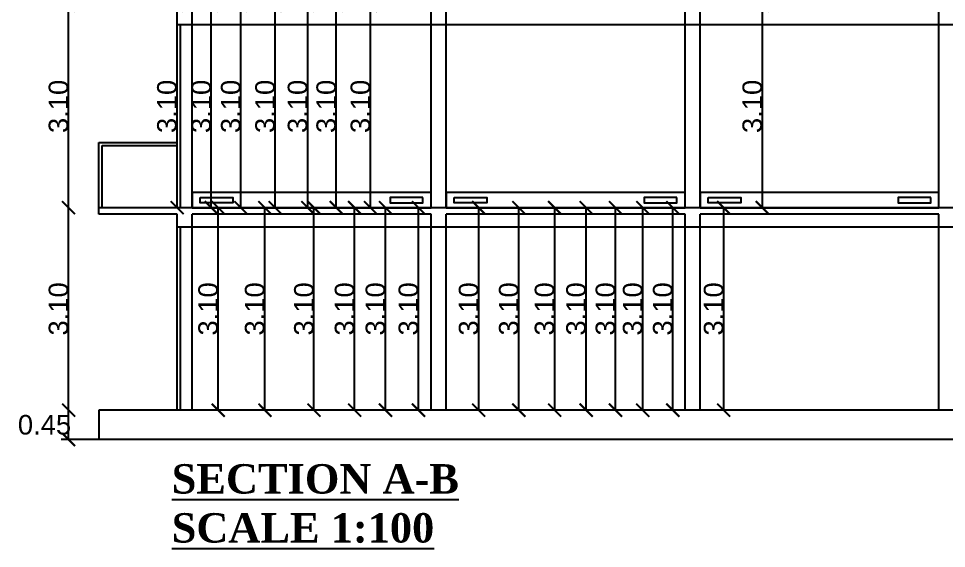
# Model space of a CAD drawing. Header units: metres. Extents: x 0 to 242, y 0 to 134.
# Drawn here: x 40.51 to 54.72, y 108.41 to 116.52 of the extents above; entities that cross this region are included whole.
import ezdxf

# ---------------------------------------------------------------- set-up
doc = ezdxf.new("R2010")
doc.units = ezdxf.units.M
doc.header["$MEASUREMENT"] = 0
for name, color, linetype in [('BLK_1_FLR_0_REGULAR_ROOM_1', 1, 'Continuous'), ('BLK_1_FLR_0_REGULAR_ROOM_10', 1, 'Continuous'), ('BLK_1_FLR_0_REGULAR_ROOM_11', 1, 'Continuous'), ('BLK_1_FLR_0_REGULAR_ROOM_12', 1, 'Continuous'), ('BLK_1_FLR_0_REGULAR_ROOM_13', 1, 'Continuous'), ('BLK_1_FLR_0_REGULAR_ROOM_14', 1, 'Continuous'), ('BLK_1_FLR_0_REGULAR_ROOM_2', 1, 'Continuous'), ('BLK_1_FLR_0_REGULAR_ROOM_3', 1, 'Continuous'), ('BLK_1_FLR_0_REGULAR_ROOM_4', 1, 'Continuous'), ('BLK_1_FLR_0_REGULAR_ROOM_5', 1, 'Continuous'), ('BLK_1_FLR_0_REGULAR_ROOM_6', 1, 'Continuous'), ('BLK_1_FLR_0_REGULAR_ROOM_7', 1, 'Continuous'), ('BLK_1_FLR_0_REGULAR_ROOM_8', 1, 'Continuous'), ('BLK_1_FLR_0_REGULAR_ROOM_9', 1, 'Continuous'), ('BLK_1_FLR_1_KITCHEN', 7, 'Continuous'), ('BLK_1_FLR_1_REGULAR_ROOM_1', 1, 'Continuous'), ('BLK_1_FLR_1_REGULAR_ROOM_2', 1, 'Continuous'), ('BLK_1_FLR_1_REGULAR_ROOM_4', 1, 'Continuous'), ('BLK_1_FLR_1_REGULAR_ROOM_5', 1, 'Continuous'), ('BLK_1_FLR_1_REGULAR_ROOM_6', 1, 'Continuous'), ('BLK_1_FLR_1_REGULAR_ROOM_7', 1, 'Continuous')]:
    doc.layers.add(name, color=color, linetype=linetype)
doc.styles.get("Standard").update_dxf_attribs({"font": 'arial.ttf'})
doc.styles.add('STYLUSBT', font='arial.ttf')
doc.dimstyles.new('STANDARD$0', dxfattribs={"dimtxt": 0.3, "dimasz": 0.2, "dimexe": 0.0625, "dimexo": 1, "dimgap": 0, "dimtad": 1, "dimtoh": 1, "dimzin": 0, "dimdsep": 46, "dimtxsty": 'STYLUSBT', "dimblk": 'ARCHTICK', "dimcen": 0.09375, "dimse1": 1, "dimse2": 1, "dimadec": 0, "dimazin": 0, "dimtfac": 1, "dimtofl": 0, "dimtmove": 2, "dimatfit": 3, "dimldrblk": 'ARCHTICK', "dimfxl": 1, "dimtolj": 1, "dimtzin": 0, "dimarcsym": 0})

# ---------------------------------------------------------------- blocks, each defined once
blk = doc.blocks.new('_ArchTick')
at = {"color": 0, "linetype": 'ByBlock', "const_width": 0.15}
blk.add_lwpolyline([(-0.5, -0.5), (0.5, 0.5)], dxfattribs=at)
blk = doc.blocks.new('*D21')
at = {"color": 0, "lineweight": -2, "ltscale": 0.1, "transparency": 16777216}
blk.add_line((41.273, 110.073), (41.273, 110.523), dxfattribs=at)
at = {"layer": 'DEFPOINTS', "color": 0, "ltscale": 0.1, "transparency": 16777216}
for p in [(41.273, 110.523), (43.625, 110.523), (43.625, 110.073)]:
    blk.add_point(p, dxfattribs=at)
at = {"color": 0, "lineweight": -2, "ltscale": 0.1, "transparency": 16777216, "xscale": 0.2, "yscale": 0.2, "zscale": 0.2}
for p, rotation in [((41.273, 110.523), 90), ((41.273, 110.073), 270)]:
    blk.add_blockref('_ArchTick', p, dxfattribs=dict(at, rotation=rotation))
at = {"color": 0, "ltscale": 0.1, "transparency": 16777216, "insert": (40.904, 110.298), "char_height": 0.3, "attachment_point": 5, "style": 'STYLUSBT'}
blk.add_mtext('\\A1;0.45', dxfattribs=at)
blk = doc.blocks.new('*D22')
at = {"color": 0, "lineweight": -2, "ltscale": 0.1, "transparency": 16777216}
blk.add_line((41.273, 110.523), (41.273, 113.623), dxfattribs=at)
at = {"layer": 'DEFPOINTS', "color": 0, "ltscale": 0.1, "transparency": 16777216}
for p in [(41.273, 113.623), (42.935, 113.623), (42.935, 110.523)]:
    blk.add_point(p, dxfattribs=at)
at = {"color": 0, "lineweight": -2, "ltscale": 0.1, "transparency": 16777216, "xscale": 0.2, "yscale": 0.2, "zscale": 0.2}
for p, rotation in [((41.273, 113.623), 90), ((41.273, 110.523), 270)]:
    blk.add_blockref('_ArchTick', p, dxfattribs=dict(at, rotation=rotation))
at = {"color": 0, "ltscale": 0.1, "transparency": 16777216, "insert": (41.12, 112.073), "char_height": 0.3, "attachment_point": 5, "rotation": 90, "style": 'STYLUSBT'}
blk.add_mtext('\\A1;3.10', dxfattribs=at)
blk = doc.blocks.new('*D23')
at = {"color": 0, "lineweight": -2, "ltscale": 0.1, "transparency": 16777216}
blk.add_line((41.273, 113.623), (41.273, 116.723), dxfattribs=at)
at = {"layer": 'DEFPOINTS', "color": 0, "ltscale": 0.1, "transparency": 16777216}
for p in [(41.273, 116.723), (42.935, 116.723), (42.935, 113.623)]:
    blk.add_point(p, dxfattribs=at)
at = {"color": 0, "lineweight": -2, "ltscale": 0.1, "transparency": 16777216, "xscale": 0.2, "yscale": 0.2, "zscale": 0.2}
for p, rotation in [((41.273, 116.723), 90), ((41.273, 113.623), 270)]:
    blk.add_blockref('_ArchTick', p, dxfattribs=dict(at, rotation=rotation))
at = {"color": 0, "ltscale": 0.1, "transparency": 16777216, "insert": (41.12, 115.173), "char_height": 0.3, "attachment_point": 5, "rotation": 90, "style": 'STYLUSBT'}
blk.add_mtext('\\A1;3.10', dxfattribs=at)
blk = doc.blocks.new('*D157')
at = {"layer": 'BLK_1_FLR_0_REGULAR_ROOM_1', "color": 0, "lineweight": -2, "transparency": 16777216}
blk.add_line((43.565, 110.523), (43.565, 113.623), dxfattribs=at)
at = {"layer": 'DEFPOINTS', "color": 0, "transparency": 16777216}
for p in [(43.165, 113.623), (43.565, 113.623), (43.165, 110.523)]:
    blk.add_point(p, dxfattribs=at)
at = {"layer": 'BLK_1_FLR_0_REGULAR_ROOM_1', "color": 0, "lineweight": -2, "transparency": 16777216, "xscale": 0.2, "yscale": 0.2, "zscale": 0.2}
for p, rotation in [((43.565, 113.623), 90), ((43.565, 110.523), 270)]:
    blk.add_blockref('_ArchTick', p, dxfattribs=dict(at, rotation=rotation))
at = {"layer": 'BLK_1_FLR_0_REGULAR_ROOM_1', "color": 0, "transparency": 16777216, "insert": (43.412, 112.073), "char_height": 0.3, "attachment_point": 5, "rotation": 90, "style": 'STYLUSBT'}
blk.add_mtext('\\A1;3.10', dxfattribs=at)
blk = doc.blocks.new('*D158')
at = {"layer": 'BLK_1_FLR_0_REGULAR_ROOM_2', "color": 0, "lineweight": -2, "transparency": 16777216}
blk.add_line((44.28, 110.523), (44.28, 113.623), dxfattribs=at)
at = {"layer": 'DEFPOINTS', "color": 0, "transparency": 16777216}
for p in [(43.165, 113.623), (44.28, 113.623), (43.165, 110.523)]:
    blk.add_point(p, dxfattribs=at)
at = {"layer": 'BLK_1_FLR_0_REGULAR_ROOM_2', "color": 0, "lineweight": -2, "transparency": 16777216, "xscale": 0.2, "yscale": 0.2, "zscale": 0.2}
for p, rotation in [((44.28, 113.623), 90), ((44.28, 110.523), 270)]:
    blk.add_blockref('_ArchTick', p, dxfattribs=dict(at, rotation=rotation))
at = {"layer": 'BLK_1_FLR_0_REGULAR_ROOM_2', "color": 0, "transparency": 16777216, "insert": (44.126, 112.073), "char_height": 0.3, "attachment_point": 5, "rotation": 90, "style": 'STYLUSBT'}
blk.add_mtext('\\A1;3.10', dxfattribs=at)
blk = doc.blocks.new('*D159')
at = {"layer": 'BLK_1_FLR_0_REGULAR_ROOM_3', "color": 0, "lineweight": -2, "transparency": 16777216}
blk.add_line((45.032, 110.523), (45.032, 113.623), dxfattribs=at)
at = {"layer": 'DEFPOINTS', "color": 0, "transparency": 16777216}
for p in [(43.165, 113.623), (45.032, 113.623), (43.165, 110.523)]:
    blk.add_point(p, dxfattribs=at)
at = {"layer": 'BLK_1_FLR_0_REGULAR_ROOM_3', "color": 0, "lineweight": -2, "transparency": 16777216, "xscale": 0.2, "yscale": 0.2, "zscale": 0.2}
for p, rotation in [((45.032, 113.623), 90), ((45.032, 110.523), 270)]:
    blk.add_blockref('_ArchTick', p, dxfattribs=dict(at, rotation=rotation))
at = {"layer": 'BLK_1_FLR_0_REGULAR_ROOM_3', "color": 0, "transparency": 16777216, "insert": (44.879, 112.073), "char_height": 0.3, "attachment_point": 5, "rotation": 90, "style": 'STYLUSBT'}
blk.add_mtext('\\A1;3.10', dxfattribs=at)
blk = doc.blocks.new('*D160')
at = {"layer": 'BLK_1_FLR_0_REGULAR_ROOM_4', "color": 0, "lineweight": -2, "transparency": 16777216}
blk.add_line((45.655, 110.523), (45.655, 113.623), dxfattribs=at)
at = {"layer": 'DEFPOINTS', "color": 0, "transparency": 16777216}
for p in [(43.165, 113.623), (45.655, 113.623), (43.165, 110.523)]:
    blk.add_point(p, dxfattribs=at)
at = {"layer": 'BLK_1_FLR_0_REGULAR_ROOM_4', "color": 0, "lineweight": -2, "transparency": 16777216, "xscale": 0.2, "yscale": 0.2, "zscale": 0.2}
for p, rotation in [((45.655, 113.623), 90), ((45.655, 110.523), 270)]:
    blk.add_blockref('_ArchTick', p, dxfattribs=dict(at, rotation=rotation))
at = {"layer": 'BLK_1_FLR_0_REGULAR_ROOM_4', "color": 0, "transparency": 16777216, "insert": (45.502, 112.073), "char_height": 0.3, "attachment_point": 5, "rotation": 90, "style": 'STYLUSBT'}
blk.add_mtext('\\A1;3.10', dxfattribs=at)
blk = doc.blocks.new('*D161')
at = {"layer": 'BLK_1_FLR_0_REGULAR_ROOM_5', "color": 0, "lineweight": -2, "transparency": 16777216}
blk.add_line((46.128, 110.523), (46.128, 113.623), dxfattribs=at)
at = {"layer": 'DEFPOINTS', "color": 0, "transparency": 16777216}
for p in [(43.165, 113.623), (46.128, 113.623), (43.165, 110.523)]:
    blk.add_point(p, dxfattribs=at)
at = {"layer": 'BLK_1_FLR_0_REGULAR_ROOM_5', "color": 0, "lineweight": -2, "transparency": 16777216, "xscale": 0.2, "yscale": 0.2, "zscale": 0.2}
for p, rotation in [((46.128, 113.623), 90), ((46.128, 110.523), 270)]:
    blk.add_blockref('_ArchTick', p, dxfattribs=dict(at, rotation=rotation))
at = {"layer": 'BLK_1_FLR_0_REGULAR_ROOM_5', "color": 0, "transparency": 16777216, "insert": (45.975, 112.073), "char_height": 0.3, "attachment_point": 5, "rotation": 90, "style": 'STYLUSBT'}
blk.add_mtext('\\A1;3.10', dxfattribs=at)
blk = doc.blocks.new('*D162')
at = {"layer": 'BLK_1_FLR_0_REGULAR_ROOM_6', "color": 0, "lineweight": -2, "transparency": 16777216}
blk.add_line((46.633, 110.523), (46.633, 113.623), dxfattribs=at)
at = {"layer": 'DEFPOINTS', "color": 0, "transparency": 16777216}
for p in [(43.165, 113.623), (46.633, 113.623), (43.165, 110.523)]:
    blk.add_point(p, dxfattribs=at)
at = {"layer": 'BLK_1_FLR_0_REGULAR_ROOM_6', "color": 0, "lineweight": -2, "transparency": 16777216, "xscale": 0.2, "yscale": 0.2, "zscale": 0.2}
for p, rotation in [((46.633, 113.623), 90), ((46.633, 110.523), 270)]:
    blk.add_blockref('_ArchTick', p, dxfattribs=dict(at, rotation=rotation))
at = {"layer": 'BLK_1_FLR_0_REGULAR_ROOM_6', "color": 0, "transparency": 16777216, "insert": (46.48, 112.073), "char_height": 0.3, "attachment_point": 5, "rotation": 90, "style": 'STYLUSBT'}
blk.add_mtext('\\A1;3.10', dxfattribs=at)
blk = doc.blocks.new('*D163')
at = {"layer": 'BLK_1_FLR_1_REGULAR_ROOM_1', "color": 0, "lineweight": -2, "transparency": 16777216}
blk.add_line((43.459, 113.623), (43.459, 116.723), dxfattribs=at)
at = {"layer": 'DEFPOINTS', "color": 0, "transparency": 16777216}
for p in [(43.165, 116.723), (43.459, 116.723), (43.165, 113.623)]:
    blk.add_point(p, dxfattribs=at)
at = {"layer": 'BLK_1_FLR_1_REGULAR_ROOM_1', "color": 0, "lineweight": -2, "transparency": 16777216, "xscale": 0.2, "yscale": 0.2, "zscale": 0.2}
for p, rotation in [((43.459, 116.723), 90), ((43.459, 113.623), 270)]:
    blk.add_blockref('_ArchTick', p, dxfattribs=dict(at, rotation=rotation))
at = {"layer": 'BLK_1_FLR_1_REGULAR_ROOM_1', "color": 0, "transparency": 16777216, "insert": (43.306, 115.173), "char_height": 0.3, "attachment_point": 5, "rotation": 90, "style": 'STYLUSBT'}
blk.add_mtext('\\A1;3.10', dxfattribs=at)
blk = doc.blocks.new('*D164')
at = {"layer": 'BLK_1_FLR_1_REGULAR_ROOM_2', "color": 0, "lineweight": -2, "transparency": 16777216}
blk.add_line((43.913, 113.623), (43.913, 116.723), dxfattribs=at)
at = {"layer": 'DEFPOINTS', "color": 0, "transparency": 16777216}
for p in [(43.165, 116.723), (43.913, 116.723), (43.165, 113.623)]:
    blk.add_point(p, dxfattribs=at)
at = {"layer": 'BLK_1_FLR_1_REGULAR_ROOM_2', "color": 0, "lineweight": -2, "transparency": 16777216, "xscale": 0.2, "yscale": 0.2, "zscale": 0.2}
for p, rotation in [((43.913, 116.723), 90), ((43.913, 113.623), 270)]:
    blk.add_blockref('_ArchTick', p, dxfattribs=dict(at, rotation=rotation))
at = {"layer": 'BLK_1_FLR_1_REGULAR_ROOM_2', "color": 0, "transparency": 16777216, "insert": (43.759, 115.173), "char_height": 0.3, "attachment_point": 5, "rotation": 90, "style": 'STYLUSBT'}
blk.add_mtext('\\A1;3.10', dxfattribs=at)
blk = doc.blocks.new('*D165')
at = {"layer": 'BLK_1_FLR_1_REGULAR_ROOM_2', "color": 0, "lineweight": -2, "transparency": 16777216}
blk.add_line((42.935, 113.623), (42.935, 116.723), dxfattribs=at)
at = {"layer": 'DEFPOINTS', "color": 0, "transparency": 16777216}
for p in [(42.935, 116.723), (43.165, 116.723), (43.165, 113.623)]:
    blk.add_point(p, dxfattribs=at)
at = {"layer": 'BLK_1_FLR_1_REGULAR_ROOM_2', "color": 0, "lineweight": -2, "transparency": 16777216, "xscale": 0.2, "yscale": 0.2, "zscale": 0.2}
for p, rotation in [((42.935, 116.723), 90), ((42.935, 113.623), 270)]:
    blk.add_blockref('_ArchTick', p, dxfattribs=dict(at, rotation=rotation))
at = {"layer": 'BLK_1_FLR_1_REGULAR_ROOM_2', "color": 0, "transparency": 16777216, "insert": (42.781, 115.173), "char_height": 0.3, "attachment_point": 5, "rotation": 90, "style": 'STYLUSBT'}
blk.add_mtext('\\A1;3.10', dxfattribs=at)
blk = doc.blocks.new('*D166')
at = {"layer": 'BLK_1_FLR_1_REGULAR_ROOM_4', "color": 0, "lineweight": -2, "transparency": 16777216}
blk.add_line((44.437, 113.623), (44.437, 116.723), dxfattribs=at)
at = {"layer": 'DEFPOINTS', "color": 0, "transparency": 16777216}
for p in [(43.165, 116.723), (44.437, 116.723), (43.165, 113.623)]:
    blk.add_point(p, dxfattribs=at)
at = {"layer": 'BLK_1_FLR_1_REGULAR_ROOM_4', "color": 0, "lineweight": -2, "transparency": 16777216, "xscale": 0.2, "yscale": 0.2, "zscale": 0.2}
for p, rotation in [((44.437, 116.723), 90), ((44.437, 113.623), 270)]:
    blk.add_blockref('_ArchTick', p, dxfattribs=dict(at, rotation=rotation))
at = {"layer": 'BLK_1_FLR_1_REGULAR_ROOM_4', "color": 0, "transparency": 16777216, "insert": (44.284, 115.173), "char_height": 0.3, "attachment_point": 5, "rotation": 90, "style": 'STYLUSBT'}
blk.add_mtext('\\A1;3.10', dxfattribs=at)
blk = doc.blocks.new('*D167')
at = {"layer": 'BLK_1_FLR_1_REGULAR_ROOM_5', "color": 0, "lineweight": -2, "transparency": 16777216}
blk.add_line((44.936, 113.623), (44.936, 116.723), dxfattribs=at)
at = {"layer": 'DEFPOINTS', "color": 0, "transparency": 16777216}
for p in [(43.165, 116.723), (44.936, 116.723), (43.165, 113.623)]:
    blk.add_point(p, dxfattribs=at)
at = {"layer": 'BLK_1_FLR_1_REGULAR_ROOM_5', "color": 0, "lineweight": -2, "transparency": 16777216, "xscale": 0.2, "yscale": 0.2, "zscale": 0.2}
for p, rotation in [((44.936, 116.723), 90), ((44.936, 113.623), 270)]:
    blk.add_blockref('_ArchTick', p, dxfattribs=dict(at, rotation=rotation))
at = {"layer": 'BLK_1_FLR_1_REGULAR_ROOM_5', "color": 0, "transparency": 16777216, "insert": (44.782, 115.173), "char_height": 0.3, "attachment_point": 5, "rotation": 90, "style": 'STYLUSBT'}
blk.add_mtext('\\A1;3.10', dxfattribs=at)
blk = doc.blocks.new('*D168')
at = {"layer": 'BLK_1_FLR_1_REGULAR_ROOM_6', "color": 0, "lineweight": -2, "transparency": 16777216}
blk.add_line((45.374, 113.623), (45.374, 116.723), dxfattribs=at)
at = {"layer": 'DEFPOINTS', "color": 0, "transparency": 16777216}
for p in [(43.165, 116.723), (45.374, 116.723), (43.165, 113.623)]:
    blk.add_point(p, dxfattribs=at)
at = {"layer": 'BLK_1_FLR_1_REGULAR_ROOM_6', "color": 0, "lineweight": -2, "transparency": 16777216, "xscale": 0.2, "yscale": 0.2, "zscale": 0.2}
for p, rotation in [((45.374, 116.723), 90), ((45.374, 113.623), 270)]:
    blk.add_blockref('_ArchTick', p, dxfattribs=dict(at, rotation=rotation))
at = {"layer": 'BLK_1_FLR_1_REGULAR_ROOM_6', "color": 0, "transparency": 16777216, "insert": (45.221, 115.173), "char_height": 0.3, "attachment_point": 5, "rotation": 90, "style": 'STYLUSBT'}
blk.add_mtext('\\A1;3.10', dxfattribs=at)
blk = doc.blocks.new('*D169')
at = {"layer": 'BLK_1_FLR_1_REGULAR_ROOM_7', "color": 0, "lineweight": -2, "transparency": 16777216}
blk.add_line((45.898, 113.623), (45.898, 116.723), dxfattribs=at)
at = {"layer": 'DEFPOINTS', "color": 0, "transparency": 16777216}
for p in [(43.165, 116.723), (45.898, 116.723), (43.165, 113.623)]:
    blk.add_point(p, dxfattribs=at)
at = {"layer": 'BLK_1_FLR_1_REGULAR_ROOM_7', "color": 0, "lineweight": -2, "transparency": 16777216, "xscale": 0.2, "yscale": 0.2, "zscale": 0.2}
for p, rotation in [((45.898, 116.723), 90), ((45.898, 113.623), 270)]:
    blk.add_blockref('_ArchTick', p, dxfattribs=dict(at, rotation=rotation))
at = {"layer": 'BLK_1_FLR_1_REGULAR_ROOM_7', "color": 0, "transparency": 16777216, "insert": (45.745, 115.173), "char_height": 0.3, "attachment_point": 5, "rotation": 90, "style": 'STYLUSBT'}
blk.add_mtext('\\A1;3.10', dxfattribs=at)
blk = doc.blocks.new('*D187')
at = {"layer": 'BLK_1_FLR_1_KITCHEN', "color": 0, "lineweight": -2, "transparency": 16777216}
blk.add_line((51.9, 113.623), (51.9, 116.723), dxfattribs=at)
at = {"layer": 'DEFPOINTS', "color": 0, "transparency": 16777216}
for p in [(50.945, 116.723), (51.9, 116.723), (50.945, 113.623)]:
    blk.add_point(p, dxfattribs=at)
at = {"layer": 'BLK_1_FLR_1_KITCHEN', "color": 0, "lineweight": -2, "transparency": 16777216, "xscale": 0.2, "yscale": 0.2, "zscale": 0.2}
for p, rotation in [((51.9, 116.723), 90), ((51.9, 113.623), 270)]:
    blk.add_blockref('_ArchTick', p, dxfattribs=dict(at, rotation=rotation))
at = {"layer": 'BLK_1_FLR_1_KITCHEN', "color": 0, "transparency": 16777216, "insert": (51.747, 115.173), "char_height": 0.3, "attachment_point": 5, "rotation": 90, "style": 'STYLUSBT'}
blk.add_mtext('\\A1;3.10', dxfattribs=at)
blk = doc.blocks.new('*D188')
at = {"layer": 'BLK_1_FLR_0_REGULAR_ROOM_7', "color": 0, "lineweight": -2, "transparency": 16777216}
blk.add_line((47.555, 110.523), (47.555, 113.623), dxfattribs=at)
at = {"layer": 'DEFPOINTS', "color": 0, "transparency": 16777216}
for p in [(47.055, 113.623), (47.555, 113.623), (47.055, 110.523)]:
    blk.add_point(p, dxfattribs=at)
at = {"layer": 'BLK_1_FLR_0_REGULAR_ROOM_7', "color": 0, "lineweight": -2, "transparency": 16777216, "xscale": 0.2, "yscale": 0.2, "zscale": 0.2}
for p, rotation in [((47.555, 113.623), 90), ((47.555, 110.523), 270)]:
    blk.add_blockref('_ArchTick', p, dxfattribs=dict(at, rotation=rotation))
at = {"layer": 'BLK_1_FLR_0_REGULAR_ROOM_7', "color": 0, "transparency": 16777216, "insert": (47.402, 112.073), "char_height": 0.3, "attachment_point": 5, "rotation": 90, "style": 'STYLUSBT'}
blk.add_mtext('\\A1;3.10', dxfattribs=at)
blk = doc.blocks.new('*D189')
at = {"layer": 'BLK_1_FLR_0_REGULAR_ROOM_8', "color": 0, "lineweight": -2, "transparency": 16777216}
blk.add_line((48.17, 110.523), (48.17, 113.623), dxfattribs=at)
at = {"layer": 'DEFPOINTS', "color": 0, "transparency": 16777216}
for p in [(47.055, 113.623), (48.17, 113.623), (47.055, 110.523)]:
    blk.add_point(p, dxfattribs=at)
at = {"layer": 'BLK_1_FLR_0_REGULAR_ROOM_8', "color": 0, "lineweight": -2, "transparency": 16777216, "xscale": 0.2, "yscale": 0.2, "zscale": 0.2}
for p, rotation in [((48.17, 113.623), 90), ((48.17, 110.523), 270)]:
    blk.add_blockref('_ArchTick', p, dxfattribs=dict(at, rotation=rotation))
at = {"layer": 'BLK_1_FLR_0_REGULAR_ROOM_8', "color": 0, "transparency": 16777216, "insert": (48.017, 112.073), "char_height": 0.3, "attachment_point": 5, "rotation": 90, "style": 'STYLUSBT'}
blk.add_mtext('\\A1;3.10', dxfattribs=at)
blk = doc.blocks.new('*D190')
at = {"layer": 'BLK_1_FLR_0_REGULAR_ROOM_9', "color": 0, "lineweight": -2, "transparency": 16777216}
blk.add_line((48.719, 110.523), (48.719, 113.623), dxfattribs=at)
at = {"layer": 'DEFPOINTS', "color": 0, "transparency": 16777216}
for p in [(47.055, 113.623), (48.719, 113.623), (47.055, 110.523)]:
    blk.add_point(p, dxfattribs=at)
at = {"layer": 'BLK_1_FLR_0_REGULAR_ROOM_9', "color": 0, "lineweight": -2, "transparency": 16777216, "xscale": 0.2, "yscale": 0.2, "zscale": 0.2}
for p, rotation in [((48.719, 113.623), 90), ((48.719, 110.523), 270)]:
    blk.add_blockref('_ArchTick', p, dxfattribs=dict(at, rotation=rotation))
at = {"layer": 'BLK_1_FLR_0_REGULAR_ROOM_9', "color": 0, "transparency": 16777216, "insert": (48.565, 112.073), "char_height": 0.3, "attachment_point": 5, "rotation": 90, "style": 'STYLUSBT'}
blk.add_mtext('\\A1;3.10', dxfattribs=at)
blk = doc.blocks.new('*D191')
at = {"layer": 'BLK_1_FLR_0_REGULAR_ROOM_10', "color": 0, "lineweight": -2, "transparency": 16777216}
blk.add_line((49.201, 110.523), (49.201, 113.623), dxfattribs=at)
at = {"layer": 'DEFPOINTS', "color": 0, "transparency": 16777216}
for p in [(47.055, 113.623), (49.201, 113.623), (47.055, 110.523)]:
    blk.add_point(p, dxfattribs=at)
at = {"layer": 'BLK_1_FLR_0_REGULAR_ROOM_10', "color": 0, "lineweight": -2, "transparency": 16777216, "xscale": 0.2, "yscale": 0.2, "zscale": 0.2}
for p, rotation in [((49.201, 113.623), 90), ((49.201, 110.523), 270)]:
    blk.add_blockref('_ArchTick', p, dxfattribs=dict(at, rotation=rotation))
at = {"layer": 'BLK_1_FLR_0_REGULAR_ROOM_10', "color": 0, "transparency": 16777216, "insert": (49.048, 112.073), "char_height": 0.3, "attachment_point": 5, "rotation": 90, "style": 'STYLUSBT'}
blk.add_mtext('\\A1;3.10', dxfattribs=at)
blk = doc.blocks.new('*D192')
at = {"layer": 'BLK_1_FLR_0_REGULAR_ROOM_11', "color": 0, "lineweight": -2, "transparency": 16777216}
blk.add_line((49.651, 110.523), (49.651, 113.623), dxfattribs=at)
at = {"layer": 'DEFPOINTS', "color": 0, "transparency": 16777216}
for p in [(47.055, 113.623), (49.651, 113.623), (47.055, 110.523)]:
    blk.add_point(p, dxfattribs=at)
at = {"layer": 'BLK_1_FLR_0_REGULAR_ROOM_11', "color": 0, "lineweight": -2, "transparency": 16777216, "xscale": 0.2, "yscale": 0.2, "zscale": 0.2}
for p, rotation in [((49.651, 113.623), 90), ((49.651, 110.523), 270)]:
    blk.add_blockref('_ArchTick', p, dxfattribs=dict(at, rotation=rotation))
at = {"layer": 'BLK_1_FLR_0_REGULAR_ROOM_11', "color": 0, "transparency": 16777216, "insert": (49.498, 112.073), "char_height": 0.3, "attachment_point": 5, "rotation": 90, "style": 'STYLUSBT'}
blk.add_mtext('\\A1;3.10', dxfattribs=at)
blk = doc.blocks.new('*D193')
at = {"layer": 'BLK_1_FLR_0_REGULAR_ROOM_12', "color": 0, "lineweight": -2, "transparency": 16777216}
blk.add_line((50.068, 110.523), (50.068, 113.623), dxfattribs=at)
at = {"layer": 'DEFPOINTS', "color": 0, "transparency": 16777216}
for p in [(47.055, 113.623), (50.068, 113.623), (47.055, 110.523)]:
    blk.add_point(p, dxfattribs=at)
at = {"layer": 'BLK_1_FLR_0_REGULAR_ROOM_12', "color": 0, "lineweight": -2, "transparency": 16777216, "xscale": 0.2, "yscale": 0.2, "zscale": 0.2}
for p, rotation in [((50.068, 113.623), 90), ((50.068, 110.523), 270)]:
    blk.add_blockref('_ArchTick', p, dxfattribs=dict(at, rotation=rotation))
at = {"layer": 'BLK_1_FLR_0_REGULAR_ROOM_12', "color": 0, "transparency": 16777216, "insert": (49.915, 112.073), "char_height": 0.3, "attachment_point": 5, "rotation": 90, "style": 'STYLUSBT'}
blk.add_mtext('\\A1;3.10', dxfattribs=at)
blk = doc.blocks.new('*D194')
at = {"layer": 'BLK_1_FLR_0_REGULAR_ROOM_13', "color": 0, "lineweight": -2, "transparency": 16777216}
blk.add_line((50.529, 110.523), (50.529, 113.623), dxfattribs=at)
at = {"layer": 'DEFPOINTS', "color": 0, "transparency": 16777216}
for p in [(47.055, 113.623), (50.529, 113.623), (47.055, 110.523)]:
    blk.add_point(p, dxfattribs=at)
at = {"layer": 'BLK_1_FLR_0_REGULAR_ROOM_13', "color": 0, "lineweight": -2, "transparency": 16777216, "xscale": 0.2, "yscale": 0.2, "zscale": 0.2}
for p, rotation in [((50.529, 113.623), 90), ((50.529, 110.523), 270)]:
    blk.add_blockref('_ArchTick', p, dxfattribs=dict(at, rotation=rotation))
at = {"layer": 'BLK_1_FLR_0_REGULAR_ROOM_13', "color": 0, "transparency": 16777216, "insert": (50.376, 112.073), "char_height": 0.3, "attachment_point": 5, "rotation": 90, "style": 'STYLUSBT'}
blk.add_mtext('\\A1;3.10', dxfattribs=at)
blk = doc.blocks.new('*D195')
at = {"layer": 'BLK_1_FLR_0_REGULAR_ROOM_14', "color": 0, "lineweight": -2, "transparency": 16777216}
blk.add_line((51.308, 110.523), (51.308, 113.623), dxfattribs=at)
at = {"layer": 'DEFPOINTS', "color": 0, "transparency": 16777216}
for p in [(47.055, 113.623), (51.308, 113.623), (47.055, 110.523)]:
    blk.add_point(p, dxfattribs=at)
at = {"layer": 'BLK_1_FLR_0_REGULAR_ROOM_14', "color": 0, "lineweight": -2, "transparency": 16777216, "xscale": 0.2, "yscale": 0.2, "zscale": 0.2}
for p, rotation in [((51.308, 113.623), 90), ((51.308, 110.523), 270)]:
    blk.add_blockref('_ArchTick', p, dxfattribs=dict(at, rotation=rotation))
at = {"layer": 'BLK_1_FLR_0_REGULAR_ROOM_14', "color": 0, "transparency": 16777216, "insert": (51.155, 112.073), "char_height": 0.3, "attachment_point": 5, "rotation": 90, "style": 'STYLUSBT'}
blk.add_mtext('\\A1;3.10', dxfattribs=at)

msp = doc.modelspace()

# ---------------------------------------------------------------- linework, layer by layer
at = {"color": 7}
for p, q in [((42.935, 113.623), (42.935, 116.623)), ((43.165, 113.623), (43.165, 116.623)), ((46.825, 113.623), (46.825, 116.623)), ((47.055, 113.623), (47.055, 116.623)), ((50.715, 113.623), (50.715, 116.623)), ((50.945, 113.623), (50.945, 116.623)), ((54.605, 113.623), (54.605, 116.623)), ((70.395, 116.423), (42.935, 116.423)), ((42.985, 113.623), (42.985, 116.423)), ((41.735, 113.623), (41.735, 114.623)), ((41.735, 114.623), (42.935, 114.623)), ((41.785, 113.623), (41.785, 114.573)), ((41.785, 114.573), (42.935, 114.573)), ((71.595, 113.623), (41.735, 113.623)), ((41.735, 113.523), (41.735, 113.623)), ((42.935, 113.523), (41.735, 113.523)), ((42.935, 110.523), (42.935, 113.523)), ((46.825, 113.523), (43.165, 113.523)), ((43.165, 110.523), (43.165, 113.523)), ((46.825, 110.523), (46.825, 113.523)), ((50.715, 113.523), (47.055, 113.523)), ((47.055, 110.523), (47.055, 113.523)), ((50.715, 110.523), (50.715, 113.523)), ((54.605, 113.523), (50.945, 113.523)), ((50.945, 110.523), (50.945, 113.523)), ((54.605, 110.523), (54.605, 113.523)), ((70.395, 113.323), (42.935, 113.323)), ((42.985, 110.523), (42.985, 113.323)), ((71.595, 110.523), (41.735, 110.523)), ((41.735, 110.523), (41.735, 110.073)), ((72.619, 110.073), (41.16, 110.073))]:
    msp.add_line(p, q, dxfattribs=at)
for points in [[(43.165, 113.623), (46.825, 113.623), (46.825, 113.855), (43.165, 113.855)], [(47.055, 113.623), (50.715, 113.623), (50.715, 113.855), (47.055, 113.855)], [(50.945, 113.623), (54.605, 113.623), (54.605, 113.855), (50.945, 113.855)], [(43.291, 113.777), (43.79, 113.777), (43.79, 113.696), (43.291, 113.696)], [(46.698, 113.777), (46.2, 113.777), (46.2, 113.696), (46.698, 113.696)], [(47.181, 113.777), (47.68, 113.777), (47.68, 113.696), (47.181, 113.696)], [(50.588, 113.777), (50.09, 113.777), (50.09, 113.696), (50.588, 113.696)], [(51.071, 113.777), (51.57, 113.777), (51.57, 113.696), (51.071, 113.696)], [(54.478, 113.777), (53.98, 113.777), (53.98, 113.696), (54.478, 113.696)]]:
    msp.add_lwpolyline(points, close=True, dxfattribs=at)

# ---------------------------------------------------------------- texts
at = {"color": 7, "ltscale": 0.1, "insert": (42.852, 109.697), "char_height": 0.45, "attachment_point": 1}
msp.add_mtext_dynamic_manual_height_columns('{\\fTimes New Roman|b1|i0|c0|p18;\\LSECTION A-B\\PSCALE 1:100}', width=6.83822, gutter_width=0.95, heights=[0], dxfattribs=at)

# ---------------------------------------------------------------- dimensions: what is measured, and where the dimension line sits
at = {"color": 7, "ltscale": 0.1}
for base, p1, p2, picture, middle in [((41.273, 116.723), (42.935, 113.623), (42.935, 116.723), '*D23', (41.12, 115.173)), ((41.273, 113.623), (42.935, 110.523), (42.935, 113.623), '*D22', (41.12, 112.073))]:
    dim = msp.add_linear_dim(base=base, p1=p1, p2=p2, angle=270, dimstyle='STANDARD$0', dxfattribs=at)
    dim.commit()
    dim.dimension.update_dxf_attribs({"geometry": picture, "text_midpoint": middle})
dim = msp.add_aligned_dim(p1=(43.625, 110.073), p2=(43.625, 110.523), distance=2.352, dimstyle='STANDARD$0', dxfattribs=at)
dim.commit()
dim.dimension.update_dxf_attribs({"geometry": '*D21', "text_midpoint": (40.904, 110.298)})
at = {"layer": 'BLK_1_FLR_0_REGULAR_ROOM_1', "color": 2}
dim = msp.add_linear_dim(base=(43.565, 113.623), p1=(43.165, 110.523), p2=(43.165, 113.623), angle=90, dimstyle='STANDARD$0', dxfattribs=at)
dim.commit()
dim.dimension.update_dxf_attribs({"geometry": '*D157', "text_midpoint": (43.412, 112.073)})
at = {"layer": 'BLK_1_FLR_0_REGULAR_ROOM_10', "color": 2}
dim = msp.add_linear_dim(base=(49.201, 113.623), p1=(47.055, 110.523), p2=(47.055, 113.623), angle=90, dimstyle='STANDARD$0', dxfattribs=at)
dim.commit()
dim.dimension.update_dxf_attribs({"geometry": '*D191', "text_midpoint": (49.048, 112.073)})
at = {"layer": 'BLK_1_FLR_0_REGULAR_ROOM_11', "color": 2}
dim = msp.add_linear_dim(base=(49.651, 113.623), p1=(47.055, 110.523), p2=(47.055, 113.623), angle=90, dimstyle='STANDARD$0', dxfattribs=at)
dim.commit()
dim.dimension.update_dxf_attribs({"geometry": '*D192', "text_midpoint": (49.498, 112.073)})
at = {"layer": 'BLK_1_FLR_0_REGULAR_ROOM_12', "color": 2}
dim = msp.add_linear_dim(base=(50.068, 113.623), p1=(47.055, 110.523), p2=(47.055, 113.623), angle=90, dimstyle='STANDARD$0', dxfattribs=at)
dim.commit()
dim.dimension.update_dxf_attribs({"geometry": '*D193', "text_midpoint": (49.915, 112.073)})
at = {"layer": 'BLK_1_FLR_0_REGULAR_ROOM_13', "color": 2}
dim = msp.add_linear_dim(base=(50.529, 113.623), p1=(47.055, 110.523), p2=(47.055, 113.623), angle=90, dimstyle='STANDARD$0', dxfattribs=at)
dim.commit()
dim.dimension.update_dxf_attribs({"geometry": '*D194', "text_midpoint": (50.376, 112.073)})
at = {"layer": 'BLK_1_FLR_0_REGULAR_ROOM_14', "color": 2}
dim = msp.add_linear_dim(base=(51.308, 113.623), p1=(47.055, 110.523), p2=(47.055, 113.623), angle=90, dimstyle='STANDARD$0', dxfattribs=at)
dim.commit()
dim.dimension.update_dxf_attribs({"geometry": '*D195', "text_midpoint": (51.155, 112.073)})
at = {"layer": 'BLK_1_FLR_0_REGULAR_ROOM_2', "color": 2}
dim = msp.add_linear_dim(base=(44.28, 113.623), p1=(43.165, 110.523), p2=(43.165, 113.623), angle=90, dimstyle='STANDARD$0', dxfattribs=at)
dim.commit()
dim.dimension.update_dxf_attribs({"geometry": '*D158', "text_midpoint": (44.126, 112.073)})
at = {"layer": 'BLK_1_FLR_0_REGULAR_ROOM_3', "color": 2}
dim = msp.add_linear_dim(base=(45.032, 113.623), p1=(43.165, 110.523), p2=(43.165, 113.623), angle=90, dimstyle='STANDARD$0', dxfattribs=at)
dim.commit()
dim.dimension.update_dxf_attribs({"geometry": '*D159', "text_midpoint": (44.879, 112.073)})
at = {"layer": 'BLK_1_FLR_0_REGULAR_ROOM_4', "color": 2}
dim = msp.add_linear_dim(base=(45.655, 113.623), p1=(43.165, 110.523), p2=(43.165, 113.623), angle=90, dimstyle='STANDARD$0', dxfattribs=at)
dim.commit()
dim.dimension.update_dxf_attribs({"geometry": '*D160', "text_midpoint": (45.502, 112.073)})
at = {"layer": 'BLK_1_FLR_0_REGULAR_ROOM_5', "color": 2}
dim = msp.add_linear_dim(base=(46.128, 113.623), p1=(43.165, 110.523), p2=(43.165, 113.623), angle=90, dimstyle='STANDARD$0', dxfattribs=at)
dim.commit()
dim.dimension.update_dxf_attribs({"geometry": '*D161', "text_midpoint": (45.975, 112.073)})
at = {"layer": 'BLK_1_FLR_0_REGULAR_ROOM_6', "color": 2}
dim = msp.add_linear_dim(base=(46.633, 113.623), p1=(43.165, 110.523), p2=(43.165, 113.623), angle=90, dimstyle='STANDARD$0', dxfattribs=at)
dim.commit()
dim.dimension.update_dxf_attribs({"geometry": '*D162', "text_midpoint": (46.48, 112.073)})
at = {"layer": 'BLK_1_FLR_0_REGULAR_ROOM_7', "color": 2}
dim = msp.add_linear_dim(base=(47.555, 113.623), p1=(47.055, 110.523), p2=(47.055, 113.623), angle=90, dimstyle='STANDARD$0', dxfattribs=at)
dim.commit()
dim.dimension.update_dxf_attribs({"geometry": '*D188', "text_midpoint": (47.402, 112.073)})
at = {"layer": 'BLK_1_FLR_0_REGULAR_ROOM_8', "color": 2}
dim = msp.add_linear_dim(base=(48.17, 113.623), p1=(47.055, 110.523), p2=(47.055, 113.623), angle=90, dimstyle='STANDARD$0', dxfattribs=at)
dim.commit()
dim.dimension.update_dxf_attribs({"geometry": '*D189', "text_midpoint": (48.017, 112.073)})
at = {"layer": 'BLK_1_FLR_0_REGULAR_ROOM_9', "color": 2}
dim = msp.add_linear_dim(base=(48.719, 113.623), p1=(47.055, 110.523), p2=(47.055, 113.623), angle=90, dimstyle='STANDARD$0', dxfattribs=at)
dim.commit()
dim.dimension.update_dxf_attribs({"geometry": '*D190', "text_midpoint": (48.565, 112.073)})
at = {"layer": 'BLK_1_FLR_1_KITCHEN', "color": 2}
dim = msp.add_linear_dim(base=(51.9, 116.723), p1=(50.945, 113.623), p2=(50.945, 116.723), angle=90, dimstyle='STANDARD$0', dxfattribs=at)
dim.commit()
dim.dimension.update_dxf_attribs({"geometry": '*D187', "text_midpoint": (51.747, 115.173)})
at = {"layer": 'BLK_1_FLR_1_REGULAR_ROOM_1', "color": 2}
dim = msp.add_linear_dim(base=(43.459, 116.723), p1=(43.165, 113.623), p2=(43.165, 116.723), angle=90, dimstyle='STANDARD$0', dxfattribs=at)
dim.commit()
dim.dimension.update_dxf_attribs({"geometry": '*D163', "text_midpoint": (43.306, 115.173)})
at = {"layer": 'BLK_1_FLR_1_REGULAR_ROOM_2', "color": 2}
for base, picture, middle in [((42.935, 116.723), '*D165', (42.781, 115.173)), ((43.913, 116.723), '*D164', (43.759, 115.173))]:
    dim = msp.add_linear_dim(base=base, p1=(43.165, 113.623), p2=(43.165, 116.723), angle=90, dimstyle='STANDARD$0', dxfattribs=at)
    dim.commit()
    dim.dimension.update_dxf_attribs({"geometry": picture, "text_midpoint": middle})
at = {"layer": 'BLK_1_FLR_1_REGULAR_ROOM_4', "color": 2}
dim = msp.add_linear_dim(base=(44.437, 116.723), p1=(43.165, 113.623), p2=(43.165, 116.723), angle=90, dimstyle='STANDARD$0', dxfattribs=at)
dim.commit()
dim.dimension.update_dxf_attribs({"geometry": '*D166', "text_midpoint": (44.284, 115.173)})
at = {"layer": 'BLK_1_FLR_1_REGULAR_ROOM_5', "color": 2}
dim = msp.add_linear_dim(base=(44.936, 116.723), p1=(43.165, 113.623), p2=(43.165, 116.723), angle=90, dimstyle='STANDARD$0', dxfattribs=at)
dim.commit()
dim.dimension.update_dxf_attribs({"geometry": '*D167', "text_midpoint": (44.782, 115.173)})
at = {"layer": 'BLK_1_FLR_1_REGULAR_ROOM_6', "color": 2}
dim = msp.add_linear_dim(base=(45.374, 116.723), p1=(43.165, 113.623), p2=(43.165, 116.723), angle=90, dimstyle='STANDARD$0', dxfattribs=at)
dim.commit()
dim.dimension.update_dxf_attribs({"geometry": '*D168', "text_midpoint": (45.221, 115.173)})
at = {"layer": 'BLK_1_FLR_1_REGULAR_ROOM_7', "color": 2}
dim = msp.add_linear_dim(base=(45.898, 116.723), p1=(43.165, 113.623), p2=(43.165, 116.723), angle=90, dimstyle='STANDARD$0', dxfattribs=at)
dim.commit()
dim.dimension.update_dxf_attribs({"geometry": '*D169', "text_midpoint": (45.745, 115.173)})

doc.saveas('drawing.dxf')
